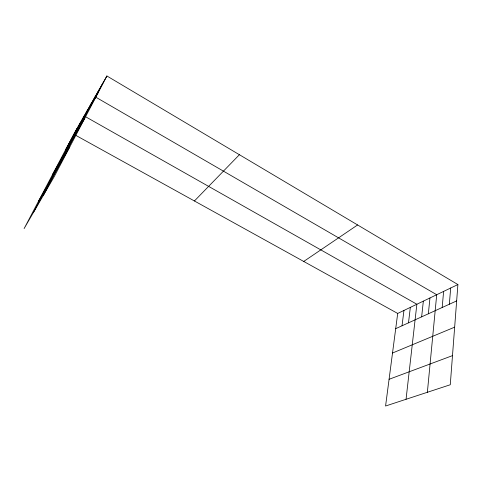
<?xml version="1.0" encoding="UTF-8"?>
<svg xmlns="http://www.w3.org/2000/svg" width="482" height="482" viewBox="0 0 482 482"><rect width="100%" height="100%" fill="white"/><g stroke="black" fill="none" stroke-linecap="round" stroke-linejoin="round"><path stroke-width="0.72" d="M457.9 284.555L450.272 384.75L385.576 406.019L397.698 313.445L457.9 284.555L106.902 75.981L73.764 134.225L24.1 228.589L54.255 176.605L106.902 75.981M449.332 304.238L450.682 288.019M442.181 307.498L443.615 291.405M427.371 392.282L436.71 294.719L95.081 96.768L43.398 195.318M428.341 313.806L429.956 297.966M421.642 316.855L423.341 301.142M406.049 399.289L416.87 304.244L84.163 115.945L33.475 212.429M408.489 322.844L410.339 307.377M402.03 325.79L403.952 310.444M90.562 105.962L98.912 90.026M94.46 99.123L102.853 83.097M69.053 143.672L77.138 128.29M72.469 137.677L80.608 122.199M79.482 125.386L87.706 109.721M83.079 119.084L91.345 103.329M65.721 149.51L98.473 92.092M52.755 174.147L84.808 118.217M38.626 200.988L69.8 146.89M194.427 200.982L239.403 154.716M303.72 261.449L357.608 224.955M395.704 328.67L456.653 300.907M392.517 353.017L454.659 327.164M389.076 379.292L452.49 355.632M75.65 135.267L397.698 313.445"/></g></svg>
